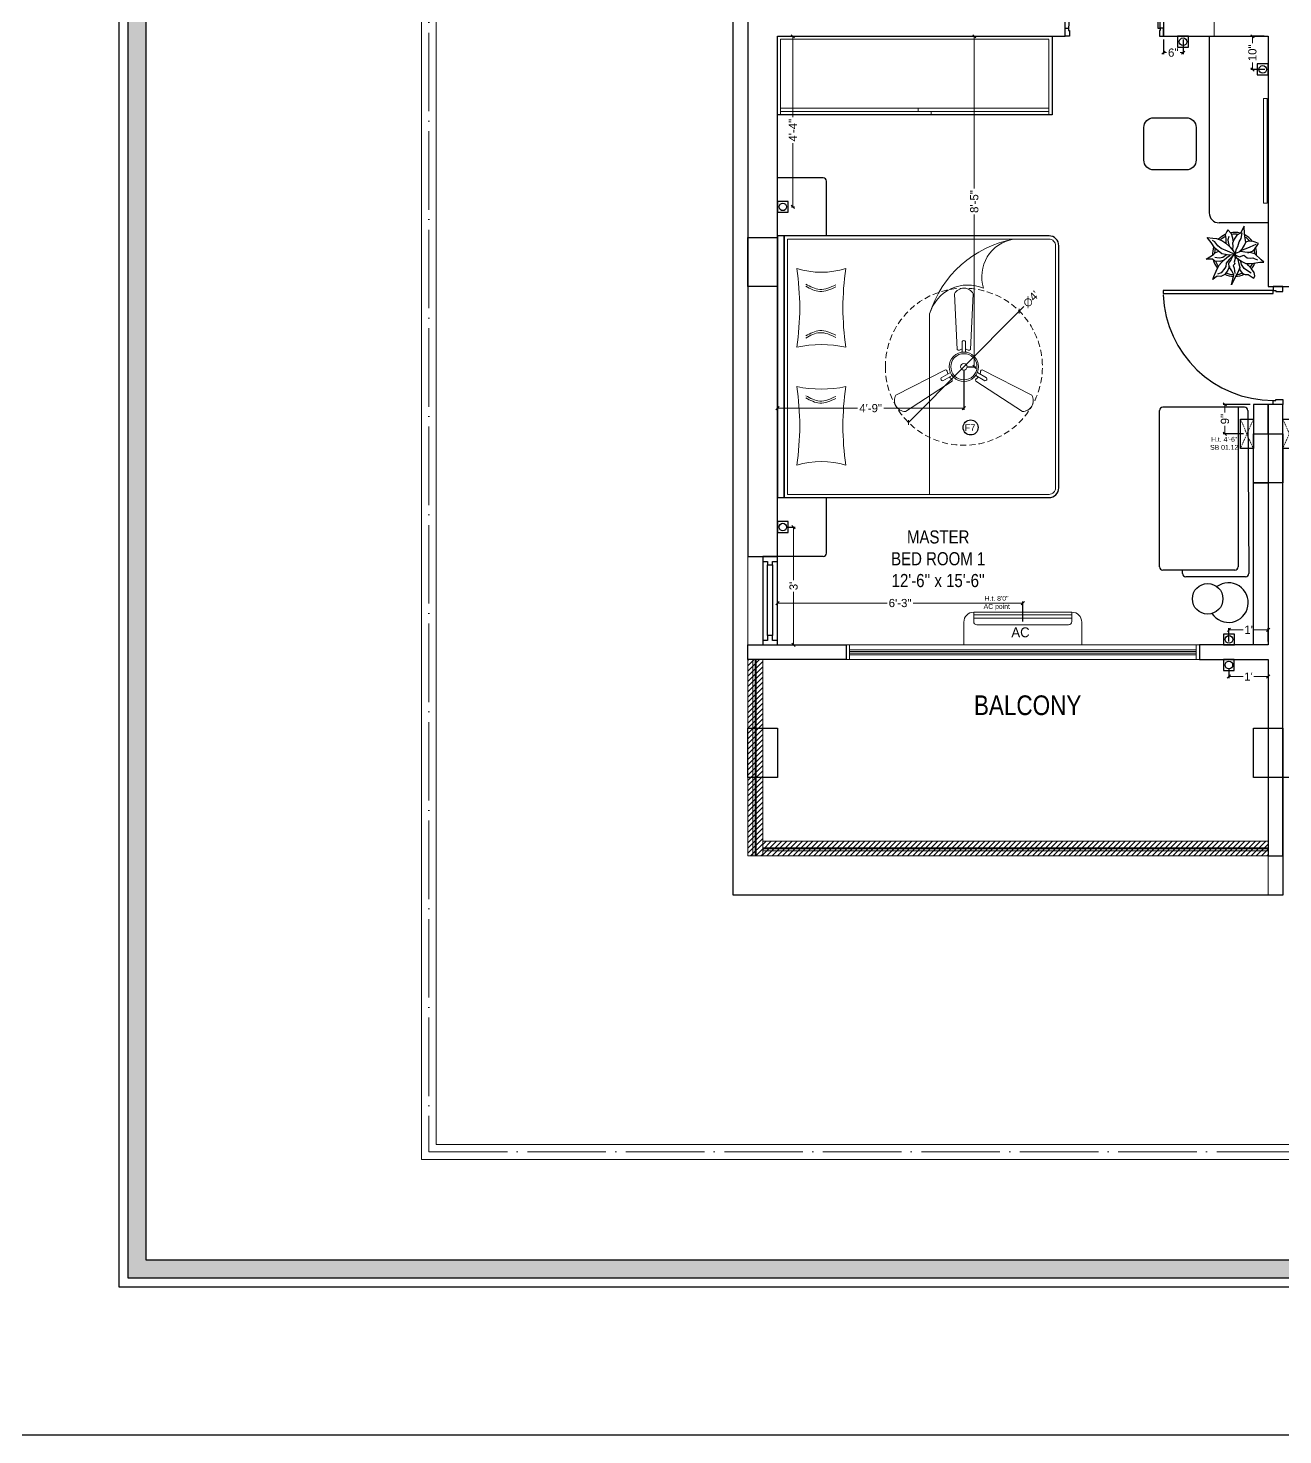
# Model space of a CAD drawing. Header units: millimetres. Extents: x 35877 to 3066687, y -650199 to -40525.
# Drawn here: x 151242.1 to 151625.6, y -178459.8 to -178029.8 of the extents above; entities that cross this region are included whole.
import ezdxf

# ---------------------------------------------------------------- set-up
doc = ezdxf.new("R2010")
doc.units = ezdxf.units.MM
doc.header["$MEASUREMENT"] = 0
doc.header["$PDMODE"] = 35
for name, pattern in [('ACAD_ISO02W100', [15, 12, -3]), ('ACAD_ISO04W100', [30, 24, -3, 0, -3]), ('DASHED', [0.75, 0.5, -0.25]), ('DASHED2', [0.375, 0.25, -0.125])]:
    doc.linetypes.add(name, pattern=pattern)
doc.layers.get('Defpoints').update_dxf_attribs({"color": 220})
doc.layers.add('AR DOOR', color=40, linetype='Continuous')
doc.layers.add('AR ELE-5', color=134, linetype='Continuous')
for name, color, linetype, lineweight in [('COLUMN', 1, 'Continuous', 30), ('dim05', 1, 'Continuous', 13), ('el', 7, 'Continuous', 20), ('ELEC-wires', 1, 'DASHED2', 13), ('Electrical', 84, 'Continuous', 30), ('ELEVATION ( SPIRAL STAIR )', 250, 'Continuous', 9), ('FIRST FLOOR', 7, 'Continuous', 9), ('FIRST FLOOR ( DW_RAIL )', 7, 'Continuous', 9), ('FIRST FLOOR ( TEXT )', 7, 'Continuous', 9), ('FIRST FLOOR_( D - W & RAILING )', 251, 'Continuous', 9), ('FIRST FLOOR_( PLine )_', 251, 'Continuous', 30), ('FURNITURE', 32, 'Continuous', 9), ('GROUND FLOOR', 7, 'Continuous', 9), ('NAME PLATE', 7, 'Continuous', 25), ('Text', 7, 'Continuous', 15), ('wall', 7, 'Continuous', 30), ('XX~SLAB ( BEAM )~ ( DIM )', 7, 'Continuous', 9)]:
    doc.layers.add(name, color=color, linetype=linetype, lineweight=lineweight)
doc.layers.add('XX~SLAB ( PLINE )', color=251, linetype='Continuous', plot=False)
doc.styles.add('Arial', font='arial.ttf')
doc.styles.add('KATHA', font='swissc.ttf')
doc.styles.get("Standard").update_dxf_attribs({"font": 'arial.ttf', "height": 6})
doc.styles.add('TEXT', font='eurr____.ttf')
doc.dimstyles.new('ISO-25', dxfattribs={"dimtxt": 2.5, "dimasz": 1, "dimexe": 0.5, "dimexo": 1, "dimtad": 0, "dimdec": 1, "dimlunit": 4, "dimtxsty": 'Standard', "dimblk": 'OBLIQUE', "dimcen": 2.5, "dimclrd": 1, "dimclre": 1, "dimclrt": 5, "dimadec": 0, "dimazin": 0, "dimtfac": 1, "dimtdec": 1, "dimtmove": 0, "dimatfit": 3, "dimfxl": 1, "dimlwd": -1, "dimarcsym": 0})

# ---------------------------------------------------------------- blocks, each defined once
blk = doc.blocks.new('LAYOUT FILE')
at = {"layer": 'NAME PLATE', "true_color": 0xd39e00}
h = blk.add_hatch(color=42, dxfattribs=at)
h.paths.add_polyline_path([(3346889.83, -513806.18), (3346889.83, -514260.7), (3347535.56, -514260.7), (3347535.56, -513806.18)])
h.paths.add_polyline_path([(3346894.36, -513810.71), (3347531.03, -513810.71), (3347531.03, -514256.17), (3346894.36, -514256.17)], flags=16)
at = {"layer": 'NAME PLATE', "color": 42, "true_color": 0xd39e00}
for points in [[(3346887.56, -513803.91), (3347537.83, -513803.91), (3347537.83, -514262.96), (3346887.56, -514262.96)], [(3346889.83, -513806.18), (3347535.56, -513806.18), (3347535.56, -514260.7), (3346889.83, -514260.7)], [(3346894.36, -513810.71), (3347531.03, -513810.71), (3347531.03, -514256.17), (3346894.36, -514256.17)]]:
    blk.add_lwpolyline(points, close=True, dxfattribs=at)
blk = doc.blocks.new('*U18')
for points in [[(0, 0), (0, 1120), (-30, 1120), (-30, 0)], [(40, 0), (0, 0), (0, -30), (-10, -30), (-10, -100), (40, -100)], [(-1160, 0), (-1120, 0), (-1120, -30), (-1110, -30), (-1110, -100), (-1160, -100)]]:
    blk.add_lwpolyline(points, close=True)
at = {"layer": 'AR ELE-5', "linetype": 'ByBlock', "ltscale": 15}
blk.add_arc((2, -1), 1122, 92.373, 179.9653, dxfattribs=at)
blk = doc.blocks.new('ARPLS010')
at = {"linetype": 'ByBlock'}
for p, q in [((0.179, 0.666), (0.121, 0.605)), ((0.174, 0.573), (0.179, 0.666)), ((-0.295, 0.42), (-0.302, 0.309)), ((-0.278, 0.467), (-0.295, 0.42)), ((-0.248, 0.54), (-0.278, 0.467)), ((-0.182, 0.493), (-0.248, 0.54)), ((-0.222, 0.484), (-0.164, 0.347)), ((-0.125, 0.459), (-0.182, 0.493)), ((-0.164, 0.347), (-0.139, 0.295)), ((-0.072, 0.404), (-0.125, 0.459)), ((-0.038, 0.302), (-0.072, 0.404)), ((-0.044, 0.336), (-0.049, 0.232)), ((-0.013, 0.459), (-0.044, 0.336)), ((0.121, 0.605), (-0.013, 0.459)), ((0.077, 0.412), (0.091, 0.447)), ((0.082, 0.358), (0.077, 0.412)), ((0.08, 0.288), (0.082, 0.358)), ((0.091, 0.447), (0.125, 0.522)), ((0.2, 0.432), (0.174, 0.573)), ((0.203, 0.352), (0.2, 0.432)), ((0.204, 0.254), (0.203, 0.352)), ((0.33, 0.38), (0.252, 0.313)), ((0.409, 0.44), (0.33, 0.38)), ((0.425, 0.373), (0.356, 0.269)), ((0.484, 0.459), (0.409, 0.44)), ((0.459, 0.303), (0.485, 0.354)), ((0.542, 0.434), (0.484, 0.459)), ((0.485, 0.354), (0.533, 0.42)), ((0.533, 0.42), (0.542, 0.434)), ((-0.469, 0.226), (-0.643, 0.216)), ((-0.643, 0.216), (-0.485, 0.134)), ((-0.359, 0.148), (-0.49, 0.172)), ((-0.485, 0.134), (-0.433, 0.051)), ((-0.362, 0.24), (-0.469, 0.226)), ((-0.433, 0.051), (-0.349, -0.011)), ((-0.278, 0.254), (-0.362, 0.24)), ((-0.287, 0.106), (-0.359, 0.148)), ((-0.302, 0.309), (-0.276, 0.258)), ((-0.18, 0.073), (-0.287, 0.106)), ((-0.21, 0.227), (-0.278, 0.254)), ((-0.132, 0.18), (-0.21, 0.227)), ((-0.111, 0.036), (-0.18, 0.073)), ((-0.139, 0.295), (-0.08, 0.131)), ((-0.063, 0.111), (-0.132, 0.18)), ((-0.013, 0.022), (-0.111, 0.036)), ((-0.084, -0.034), (0.007, 0.018)), ((0.003, 0.011), (-0.076, -0.16)), ((-0.049, 0.232), (-0.065, 0.135)), ((-0.065, 0.135), (-0.024, 0.018)), ((-0.024, 0.018), (0.009, 0.005)), ((0.006, -0.002), (0.068, 0.032)), ((0.007, 0.018), (0.02, -0.121)), ((0.009, 0.005), (0.056, 0.114)), ((0.015, 0.209), (0.08, 0.288)), ((0.056, 0.114), (0.015, 0.209)), ((0.017, -0.002), (0.091, 0.009)), ((0.068, 0.032), (0.16, 0.165)), ((0.088, 0.065), (0.187, 0.091)), ((0.091, 0.009), (0.173, -0.011)), ((0.227, 0.157), (0.132, 0.131)), ((0.16, 0.165), (0.204, 0.254)), ((0.173, -0.011), (0.212, 0.004)), ((0.187, 0.091), (0.297, 0.116)), ((0.212, 0.004), (0.252, -0.03)), ((0.252, 0.313), (0.216, 0.287)), ((0.318, 0.213), (0.227, 0.157)), ((0.297, 0.116), (0.408, 0.071)), ((0.309, 0.109), (0.368, 0.128)), ((0.309, -0.01), (0.43, 0.006)), ((0.356, 0.269), (0.318, 0.213)), ((0.368, 0.128), (0.432, 0.176)), ((0.408, 0.071), (0.482, 0.024)), ((0.432, 0.176), (0.459, 0.236)), ((0.459, 0.236), (0.459, 0.303)), ((0.482, 0.024), (0.689, -0.072)), ((-0.464, -0.073), (-0.558, -0.152)), ((-0.558, -0.152), (-0.517, -0.172)), ((-0.517, -0.172), (-0.447, -0.216)), ((-0.366, -0.036), (-0.464, -0.073)), ((-0.447, -0.216), (-0.363, -0.202)), ((-0.336, -0.142), (-0.413, -0.121)), ((-0.306, -0.033), (-0.366, -0.036)), ((-0.363, -0.202), (-0.263, -0.2)), ((-0.363, -0.408), (-0.318, -0.29)), ((-0.349, -0.011), (-0.256, -0.05)), ((-0.269, -0.135), (-0.336, -0.142)), ((-0.318, -0.29), (-0.259, -0.2)), ((-0.193, -0.113), (-0.269, -0.135)), ((-0.259, -0.2), (-0.168, -0.1)), ((-0.256, -0.05), (-0.185, -0.038)), ((-0.138, -0.304), (-0.199, -0.38)), ((-0.185, -0.038), (-0.114, -0.046)), ((-0.168, -0.1), (-0.084, -0.034)), ((-0.017, -0.291), (-0.141, -0.446)), ((-0.076, -0.16), (-0.138, -0.304)), ((-0.114, -0.046), (-0.093, -0.036)), ((0.02, -0.121), (-0.017, -0.291)), ((0.059, -0.27), (0.005, -0.185)), ((0.01, -0.014), (0.017, -0.002)), ((0.078, -0.064), (0.01, -0.014)), ((0.016, -0.023), (0.116, -0.122)), ((0.07, -0.179), (0.018, -0.1)), ((0.08, -0.342), (0.059, -0.27)), ((0.121, -0.239), (0.07, -0.179)), ((0.138, -0.083), (0.078, -0.064)), ((0.116, -0.122), (0.201, -0.195)), ((0.184, -0.299), (0.121, -0.239)), ((0.197, -0.135), (0.138, -0.083)), ((0.141, -0.261), (0.16, -0.336)), ((0.252, -0.362), (0.184, -0.299)), ((0.283, -0.123), (0.197, -0.135)), ((0.201, -0.195), (0.272, -0.198)), ((0.252, -0.03), (0.309, -0.01)), ((0.272, -0.198), (0.311, -0.225)), ((0.277, -0.114), (0.357, -0.156)), ((0.37, -0.064), (0.283, -0.123)), ((0.311, -0.225), (0.415, -0.304)), ((0.357, -0.156), (0.455, -0.226)), ((0.462, -0.021), (0.37, -0.064)), ((0.415, -0.304), (0.447, -0.388)), ((0.455, -0.226), (0.503, -0.317)), ((0.689, -0.072), (0.462, -0.021)), ((0.503, -0.317), (0.494, -0.398)), ((-0.382, -0.625), (-0.368, -0.496)), ((-0.269, -0.533), (-0.382, -0.625)), ((-0.368, -0.496), (-0.363, -0.408)), ((-0.287, -0.45), (-0.314, -0.498)), ((-0.199, -0.38), (-0.287, -0.45)), ((-0.141, -0.446), (-0.269, -0.533)), ((-0.042, -0.432), (-0.071, -0.352)), ((0.002, -0.48), (-0.042, -0.432)), ((0.104, -0.646), (0.002, -0.48)), ((0.064, -0.446), (0.066, -0.407)), ((0.066, -0.407), (0.08, -0.342)), ((0.106, -0.5), (0.104, -0.646)), ((0.15, -0.445), (0.106, -0.5)), ((0.16, -0.336), (0.15, -0.445)), ((0.376, -0.416), (0.252, -0.362)), ((0.502, -0.472), (0.376, -0.416)), ((0.494, -0.398), (0.528, -0.452)), ((0.567, -0.494), (0.502, -0.472)), ((0.528, -0.452), (0.567, -0.494))]:
    blk.add_line(p, q, dxfattribs=at)
for radius, start, end in [(0.5, 126.2799, 152.7042), (0.458, 130.7647, 148.9789), (0.5, 87.2367, 107.9154), (0.458, 91.6596, 104.0784), (0.5, 49.0791, 67.0324), (0.458, 49.8461, 63.9764), (0.5, 164.9216, 191.0302), (0.458, 169.9629, 188.6517), (0.458, 5.0517, 21.9108), (0.5, 1.3782, 25.7565), (0.5, 205.1623, 226.3204), (0.458, 207.232, 224.0819), (0.458, 334.5625, 357.1532), (0.5, 333.6991, 357.5577), (0.5, 249.553, 272.4234), (0.458, 252.8522, 267.711), (0.5, 283.5324, 308.8712), (0.458, 289.266, 306.1107)]:
    blk.add_arc((0, 0), radius, start, end, dxfattribs=at)
blk = doc.blocks.new('6616')
at = {"color": 242, "linetype": 'DASHED', "true_color": 0xcd2027}
for p, q in [((386784.79, -36915.77), (386775.78, -36911.78)), ((386784.79, -36911.78), (386775.78, -36915.77))]:
    blk.add_line(p, q, dxfattribs=at)
at = {"layer": 'ELEC-wires', "color": 5, "linetype": 'ByBlock', "lineweight": 30, "ltscale": 4}
blk.add_lwpolyline([(386775.78, -36911.78), (386784.79, -36911.78), (386784.79, -36915.77), (386775.78, -36915.77)], close=True, dxfattribs=at)
blk = doc.blocks.new('_Oblique')
at = {"layer": 'wall', "color": 0, "lineweight": -2}
blk.add_line((-0.5, -0.5), (0.5, 0.5), dxfattribs=at)
blk = doc.blocks.new('*D507')
at = {"layer": 'Defpoints', "color": 0, "lineweight": 0, "transparency": 16777216}
for p in [(151589.12, -178032.35), (151595.12, -178032.35), (151595.12, -178037.34)]:
    blk.add_point(p, dxfattribs=at)
at = {"layer": 'dim05', "color": 1, "linetype": 'Continuous', "lineweight": -2, "transparency": 16777216}
for p, q in [((151589.12, -178033.35), (151589.12, -178037.84)), ((151595.12, -178033.35), (151595.12, -178037.84))]:
    blk.add_line(p, q, dxfattribs=at)
at = {"layer": 'dim05', "color": 1, "linetype": 'Continuous', "transparency": 16777216}
for p, q in [((151589.12, -178037.34), (151590.05, -178037.34)), ((151595.12, -178037.34), (151594.19, -178037.34))]:
    blk.add_line(p, q, dxfattribs=at)
at = {"layer": 'dim05', "color": 1, "transparency": 16777216, "rotation": 180}
blk.add_blockref('_Oblique', (151589.12, -178037.34), dxfattribs=at)
at = {"layer": 'dim05', "color": 1, "transparency": 16777216}
blk.add_blockref('_Oblique', (151595.12, -178037.34), dxfattribs=at)
at = {"layer": 'dim05', "color": 5, "lineweight": 25, "transparency": 16777216, "insert": (151592.12, -178037.34), "char_height": 2.5, "attachment_point": 5, "style": 'Arial'}
blk.add_mtext('6"', dxfattribs=at)
blk = doc.blocks.new('fan')
at = {"layer": 'Electrical', "lineweight": 15, "ltscale": 20}
for p, q in [((3300835.29, -509900.78), (3300836.47, -509923.43)), ((3300841.81, -509923.43), (3300842.99, -509900.78)), ((3300838.47, -509924.57), (3300838.47, -509920.25)), ((3300839.81, -509920.28), (3300839.81, -509924.57)), ((3300831.66, -509931.77), (3300811.45, -509942.07)), ((3300829.93, -509935.08), (3300833.64, -509932.93)), ((3300844.64, -509932.93), (3300848.38, -509935.09)), ((3300866.83, -509942.07), (3300846.62, -509931.77)), ((3300815.3, -509948.74), (3300834.33, -509936.39)), ((3300834.31, -509934.09), (3300830.57, -509936.25)), ((3300843.95, -509936.39), (3300862.98, -509948.74)), ((3300847.68, -509936.23), (3300843.97, -509934.09))]:
    blk.add_line(p, q, dxfattribs=at)
at = {"layer": 'Electrical', "linetype": 'DASHED', "lineweight": 15, "ltscale": 5}
blk.add_circle((3300839.14, -509930.53), 32, dxfattribs=at)
at = {"layer": 'Electrical', "lineweight": 15, "ltscale": 20}
for centre, major_axis, start_param, end_param in [((3300839.14, -509902.94), (3.12, 3.12), -0.272136, 1.842967), ((3300839.13, -509920.5), (0.501, 0.501), -0.465536, 1.983618), ((3300839.14, -509930.53), (4.24, -4.24), 3.14161, 9.424795), ((3300839.14, -509930.53), (3.77, -3.77), 1.749190548672175e-05, 6.283202799085073), ((3300837.1, -509923.08), (0.51, 0.51), 2.863014, 4.257784), ((3300839.14, -509926.42), (2.27, -2.27), 2.565057, 2.951308), ((3300839.14, -509926.42), (2.27, 2.27), 0.19032, 0.57657), ((3300841.18, -509923.08), (0.51, -0.51), 5.167028, 6.561799), ((3300831.67, -509932.49), (0.51, -0.51), 0.978238, 2.373008), ((3300835.59, -509932.58), (2.27, -2.27), 3.855511, 4.241762), ((3300839.14, -509930.53), (0.943, 0.943), 1.570814, 7.853999), ((3300842.69, -509932.58), (2.27, 2.27), 5.183051, 5.569301), ((3300846.61, -509932.49), (0.51, -0.51), 2.339416, 3.734186), ((3300830.46, -509935.55), (0.501, -0.501), 3.199655, 5.648809), ((3300835.59, -509932.58), (2.27, -2.27), 4.659452, 5.045703), ((3300833.71, -509936.02), (0.51, 0.51), -1.325776, 0.068994), ((3300844.57, -509936.02), (0.51, -0.51), 3.072633, 4.467404), ((3300842.69, -509932.58), (2.27, 2.27), 4.37911, 4.765361), ((3300847.83, -509935.54), (0.501, 0.501), 3.723254, 6.172408), ((3300815.25, -509944.32), (3.12, -3.12), 3.393055, 5.508159), ((3300863.03, -509944.32), (3.12, -3.12), 5.48745, 7.602554)]:
    blk.add_ellipse(centre, major_axis=major_axis, ratio=1, start_param=start_param, end_param=end_param, dxfattribs=at)
blk = doc.blocks.new('*D540')
at = {"layer": 'Defpoints', "color": 0, "lineweight": 0, "transparency": 16777216}
for p in [(151607.92, -178144.84), (151616.62, -178144.84), (151614.63, -178153.85)]:
    blk.add_point(p, dxfattribs=at)
at = {"layer": 'dim05', "color": 1, "linetype": 'Continuous', "lineweight": -2, "transparency": 16777216}
for p, q in [((151615.62, -178144.84), (151607.42, -178144.84)), ((151613.63, -178153.85), (151607.42, -178153.85))]:
    blk.add_line(p, q, dxfattribs=at)
at = {"layer": 'dim05', "color": 1, "linetype": 'Continuous', "transparency": 16777216}
for p, q in [((151607.92, -178144.84), (151607.92, -178147.29)), ((151607.92, -178153.85), (151607.92, -178151.41))]:
    blk.add_line(p, q, dxfattribs=at)
at = {"layer": 'dim05', "color": 1, "transparency": 16777216}
for p, rotation in [((151607.92, -178144.84), 90), ((151607.92, -178153.85), 270)]:
    blk.add_blockref('_Oblique', p, dxfattribs=dict(at, rotation=rotation))
at = {"layer": 'dim05', "color": 5, "lineweight": 25, "transparency": 16777216, "insert": (151607.92, -178149.35), "char_height": 2.5, "attachment_point": 5, "rotation": 90, "style": 'Arial'}
blk.add_mtext('9"', dxfattribs=at)
blk = doc.blocks.new('*D557')
at = {"layer": 'Defpoints', "color": 0, "lineweight": 0, "transparency": 16777216}
for p in [(151609.15, -178213.73), (151609.15, -178218.35), (151621.12, -178218.35)]:
    blk.add_point(p, dxfattribs=at)
at = {"layer": 'dim05', "color": 1, "linetype": 'Continuous', "lineweight": -2, "transparency": 16777216}
for p, q in [((151609.15, -178217.35), (151609.15, -178213.23)), ((151621.12, -178217.35), (151621.12, -178213.23))]:
    blk.add_line(p, q, dxfattribs=at)
at = {"layer": 'dim05', "color": 1, "linetype": 'Continuous', "transparency": 16777216}
for p, q in [((151609.15, -178213.73), (151613.48, -178213.73)), ((151621.12, -178213.73), (151616.79, -178213.73))]:
    blk.add_line(p, q, dxfattribs=at)
at = {"layer": 'dim05', "color": 1, "transparency": 16777216, "rotation": 180}
blk.add_blockref('_Oblique', (151609.15, -178213.73), dxfattribs=at)
at = {"layer": 'dim05', "color": 1, "transparency": 16777216}
blk.add_blockref('_Oblique', (151621.12, -178213.73), dxfattribs=at)
at = {"layer": 'dim05', "color": 5, "lineweight": 25, "transparency": 16777216, "insert": (151615.14, -178213.73), "char_height": 2.5, "attachment_point": 5, "style": 'Arial'}
blk.add_mtext("1'", dxfattribs=at)
blk = doc.blocks.new('*D558')
at = {"layer": 'Defpoints', "color": 0, "lineweight": 0, "transparency": 16777216}
for p in [(151609.12, -178224.5), (151621.12, -178224.97), (151621.12, -178228.05)]:
    blk.add_point(p, dxfattribs=at)
at = {"layer": 'dim05', "color": 1, "linetype": 'Continuous', "lineweight": -2, "transparency": 16777216}
for p, q in [((151609.12, -178225.5), (151609.12, -178228.55)), ((151621.12, -178225.97), (151621.12, -178228.55))]:
    blk.add_line(p, q, dxfattribs=at)
at = {"layer": 'dim05', "color": 1, "linetype": 'Continuous', "transparency": 16777216}
for p, q in [((151609.12, -178228.05), (151613.46, -178228.05)), ((151621.12, -178228.05), (151616.78, -178228.05))]:
    blk.add_line(p, q, dxfattribs=at)
at = {"layer": 'dim05', "color": 1, "transparency": 16777216, "rotation": 180}
blk.add_blockref('_Oblique', (151609.12, -178228.05), dxfattribs=at)
at = {"layer": 'dim05', "color": 1, "transparency": 16777216}
blk.add_blockref('_Oblique', (151621.12, -178228.05), dxfattribs=at)
at = {"layer": 'dim05', "color": 5, "lineweight": 25, "transparency": 16777216, "insert": (151615.12, -178228.05), "char_height": 2.5, "attachment_point": 5, "style": 'Arial'}
blk.add_mtext("1'", dxfattribs=at)
blk = doc.blocks.new('*D559')
at = {"layer": 'Defpoints', "color": 0, "lineweight": 0, "transparency": 16777216}
for p in [(151472.79, -178182.35), (151472.79, -178218.35), (151476.07, -178218.35)]:
    blk.add_point(p, dxfattribs=at)
at = {"layer": 'dim05', "color": 1, "linetype": 'Continuous', "lineweight": -2, "transparency": 16777216}
for p, q in [((151473.79, -178182.35), (151476.57, -178182.35)), ((151473.79, -178218.35), (151476.57, -178218.35))]:
    blk.add_line(p, q, dxfattribs=at)
at = {"layer": 'dim05', "color": 1, "linetype": 'Continuous', "transparency": 16777216}
for p, q in [((151476.07, -178182.35), (151476.07, -178198.57)), ((151476.07, -178218.35), (151476.07, -178202.12))]:
    blk.add_line(p, q, dxfattribs=at)
at = {"layer": 'dim05', "color": 1, "transparency": 16777216}
for p, rotation in [((151476.07, -178182.35), 90), ((151476.07, -178218.35), 270)]:
    blk.add_blockref('_Oblique', p, dxfattribs=dict(at, rotation=rotation))
at = {"layer": 'dim05', "color": 5, "lineweight": 25, "transparency": 16777216, "insert": (151476.07, -178200.35), "char_height": 2.5, "attachment_point": 5, "rotation": 90, "style": 'Arial'}
blk.add_mtext("3'", dxfattribs=at)
blk = doc.blocks.new('*D560')
at = {"layer": 'Defpoints', "color": 0, "lineweight": 0, "transparency": 16777216}
for p in [(151474.44, -178032.35), (151475.87, -178032.35), (151474.44, -178084.47)]:
    blk.add_point(p, dxfattribs=at)
at = {"layer": 'dim05', "color": 1, "linetype": 'Continuous', "lineweight": -2, "transparency": 16777216}
for p, q in [((151475.44, -178032.35), (151476.37, -178032.35)), ((151475.44, -178084.47), (151476.37, -178084.47))]:
    blk.add_line(p, q, dxfattribs=at)
at = {"layer": 'dim05', "color": 1, "linetype": 'Continuous', "transparency": 16777216}
for p, q in [((151475.87, -178032.35), (151475.87, -178057.06)), ((151475.87, -178084.47), (151475.87, -178065.05))]:
    blk.add_line(p, q, dxfattribs=at)
at = {"layer": 'dim05', "color": 1, "transparency": 16777216}
for p, rotation in [((151475.87, -178032.35), 90), ((151475.87, -178084.47), 270)]:
    blk.add_blockref('_Oblique', p, dxfattribs=dict(at, rotation=rotation))
at = {"layer": 'dim05', "color": 5, "lineweight": 25, "transparency": 16777216, "insert": (151475.87, -178061.06), "char_height": 2.5, "attachment_point": 5, "rotation": 90, "style": 'Arial'}
blk.add_mtext('4\'-4"', dxfattribs=at)
blk = doc.blocks.new('*D561')
at = {"layer": 'Defpoints', "color": 0, "lineweight": 0, "transparency": 16777216}
for p in [(151620.92, -178032.35), (151616.32, -178042.46), (151621.12, -178042.46)]:
    blk.add_point(p, dxfattribs=at)
at = {"layer": 'dim05', "color": 1, "linetype": 'Continuous', "lineweight": -2, "transparency": 16777216}
for p, q in [((151619.92, -178032.35), (151615.82, -178032.35)), ((151620.12, -178042.46), (151615.82, -178042.46))]:
    blk.add_line(p, q, dxfattribs=at)
at = {"layer": 'dim05', "color": 1, "linetype": 'Continuous', "transparency": 16777216}
for p, q in [((151616.32, -178032.35), (151616.32, -178034.49)), ((151616.32, -178042.46), (151616.32, -178040.32))]:
    blk.add_line(p, q, dxfattribs=at)
at = {"layer": 'dim05', "color": 1, "transparency": 16777216}
for p, rotation in [((151616.32, -178032.35), 90), ((151616.32, -178042.46), 270)]:
    blk.add_blockref('_Oblique', p, dxfattribs=dict(at, rotation=rotation))
at = {"layer": 'dim05', "color": 5, "lineweight": 25, "transparency": 16777216, "insert": (151616.32, -178037.4), "char_height": 2.5, "attachment_point": 5, "rotation": 90, "style": 'Arial'}
blk.add_mtext('10"', dxfattribs=at)
blk = doc.blocks.new('*D567')
at = {"layer": 'Defpoints', "color": 0, "lineweight": 0, "transparency": 16777216}
for p in [(151528.12, -178133.35), (151471.12, -178135.34), (151528.12, -178146.02)]:
    blk.add_point(p, dxfattribs=at)
at = {"layer": 'dim05', "color": 1, "linetype": 'Continuous', "lineweight": -2, "transparency": 16777216}
for p, q in [((151528.12, -178134.35), (151528.12, -178146.52)), ((151471.12, -178136.34), (151471.12, -178146.52))]:
    blk.add_line(p, q, dxfattribs=at)
at = {"layer": 'dim05', "color": 1, "linetype": 'Continuous', "transparency": 16777216}
for p, q in [((151471.12, -178146.02), (151495.62, -178146.02)), ((151528.12, -178146.02), (151503.62, -178146.02))]:
    blk.add_line(p, q, dxfattribs=at)
at = {"layer": 'dim05', "color": 1, "transparency": 16777216, "rotation": 180}
blk.add_blockref('_Oblique', (151471.12, -178146.02), dxfattribs=at)
at = {"layer": 'dim05', "color": 1, "transparency": 16777216}
blk.add_blockref('_Oblique', (151528.12, -178146.02), dxfattribs=at)
at = {"layer": 'dim05', "color": 5, "lineweight": 25, "transparency": 16777216, "insert": (151499.62, -178146.02), "char_height": 2.5, "attachment_point": 5, "style": 'Arial'}
blk.add_mtext('4\'-9"', dxfattribs=at)
blk = doc.blocks.new('*D568')
at = {"layer": 'Defpoints', "color": 0, "lineweight": 0, "transparency": 16777216}
for p in [(151528.12, -178032.35), (151531.31, -178032.35), (151528.12, -178133.35)]:
    blk.add_point(p, dxfattribs=at)
at = {"layer": 'dim05', "color": 1, "linetype": 'Continuous', "lineweight": -2, "transparency": 16777216}
for p, q in [((151529.12, -178032.35), (151531.81, -178032.35)), ((151529.12, -178133.35), (151531.81, -178133.35))]:
    blk.add_line(p, q, dxfattribs=at)
at = {"layer": 'dim05', "color": 1, "linetype": 'Continuous', "transparency": 16777216}
for p, q in [((151531.31, -178032.35), (151531.31, -178078.9)), ((151531.31, -178133.35), (151531.31, -178086.8))]:
    blk.add_line(p, q, dxfattribs=at)
at = {"layer": 'dim05', "color": 1, "transparency": 16777216}
for p, rotation in [((151531.31, -178032.35), 90), ((151531.31, -178133.35), 270)]:
    blk.add_blockref('_Oblique', p, dxfattribs=dict(at, rotation=rotation))
at = {"layer": 'dim05', "color": 5, "lineweight": 25, "transparency": 16777216, "insert": (151531.31, -178082.85), "char_height": 2.5, "attachment_point": 5, "rotation": 90, "style": 'Arial'}
blk.add_mtext('8\'-5"', dxfattribs=at)
blk = doc.blocks.new('*D574')
at = {"layer": 'Defpoints', "color": 0, "lineweight": 0, "transparency": 16777216}
for p in [(151545.05, -178116.33), (151511.2, -178150.37)]:
    blk.add_point(p, dxfattribs=at)
at = {"layer": 'dim05', "color": 1, "linetype": 'Continuous', "transparency": 16777216}
for p in [(151511.2, -178150.37), (151546.46, -178114.91)]:
    blk.add_line(p, (151545.05, -178116.33), dxfattribs=at)
at = {"layer": 'dim05', "color": 1, "transparency": 16777216}
for p, rotation in [((151545.05, -178116.33), 225.1572873097192), ((151511.2, -178150.37), 45.1572873097192)]:
    blk.add_blockref('_Oblique', p, dxfattribs=dict(at, rotation=rotation))
at = {"layer": 'dim05', "color": 5, "lineweight": 25, "transparency": 16777216, "insert": (151548.67, -178112.69), "char_height": 2.5, "attachment_point": 5, "rotation": 45.1573, "style": 'Arial'}
blk.add_mtext("∅4'", dxfattribs=at)
blk = doc.blocks.new('ac paln')
at = {"layer": 'Electrical', "lineweight": 15}
for p, q in [((389238.69, -37646.36), (389238.69, -37610.34)), ((389238.69, -37610.34), (389245.67, -37610.34)), ((389244.81, -37642.35), (389244.81, -37614.35)), ((389245.81, -37613.35), (389248.68, -37613.35)), ((389246.82, -37643.35), (389246.82, -37613.35)), ((389247.82, -37643.35), (389247.82, -37613.35)), ((389248.68, -37613.35), (389248.68, -37643.35)), ((389248.68, -37643.35), (389248.68, -37613.35)), ((389245.81, -37643.35), (389248.68, -37643.35)), ((389248.68, -37643.35), (389248.68, -37643.35)), ((389245.67, -37646.36), (389238.69, -37646.36))]:
    blk.add_line(p, q, dxfattribs=at)
for centre, start, end in [((389245.67, -37613.35), 0, 90), ((389245.67, -37643.35), 270, 0)]:
    blk.add_arc(centre, 3.01, start, end, dxfattribs=at)
at = {"layer": 'Electrical', "lineweight": 15, "extrusion": (0, 0, -1)}
for centre, start_param, end_param in [((389245.81, -37614.35), -0.785398, 0.785398), ((389245.81, -37642.35), 3.926991, 5.497787)]:
    blk.add_ellipse(centre, major_axis=(-0.71, 0.71), ratio=1, start_param=start_param, end_param=end_param, dxfattribs=at)
at = {"layer": 'Text', "style": 'TEXT'}
blk.add_text('AC', height=3, rotation=270, dxfattribs=at).set_placement((389241.02, -37624.87))
blk = doc.blocks.new('*D600')
at = {"layer": 'Defpoints', "color": 0, "lineweight": 0, "transparency": 16777216}
for p in [(151546.12, -178205.58), (151471.12, -178210.91), (151546.12, -178212.23)]:
    blk.add_point(p, dxfattribs=at)
at = {"layer": 'dim05', "color": 1, "linetype": 'Continuous', "lineweight": -2, "transparency": 16777216}
for p, q in [((151471.12, -178209.91), (151471.12, -178205.08)), ((151546.12, -178211.23), (151546.12, -178205.08))]:
    blk.add_line(p, q, dxfattribs=at)
at = {"layer": 'dim05', "color": 1, "linetype": 'Continuous', "transparency": 16777216}
for p, q in [((151471.12, -178205.58), (151504.67, -178205.58)), ((151546.12, -178205.58), (151512.58, -178205.58))]:
    blk.add_line(p, q, dxfattribs=at)
at = {"layer": 'dim05', "color": 1, "transparency": 16777216, "rotation": 180}
blk.add_blockref('_Oblique', (151471.12, -178205.58), dxfattribs=at)
at = {"layer": 'dim05', "color": 1, "transparency": 16777216}
blk.add_blockref('_Oblique', (151546.12, -178205.58), dxfattribs=at)
at = {"layer": 'dim05', "color": 5, "lineweight": 25, "transparency": 16777216, "insert": (151508.62, -178205.58), "char_height": 2.5, "attachment_point": 5, "style": 'Arial'}
blk.add_mtext('6\'-3"', dxfattribs=at)

msp = doc.modelspace()

# ---------------------------------------------------------------- hatches: boundary and pattern name
at = {"layer": 'FIRST FLOOR', "transparency": 33554687}
h = msp.add_hatch(dxfattribs=at)
h.set_pattern_fill('ANSI31', color=251, scale=9, style=0)
h.set_pattern_definition([(45, (151462.1228, -178243.8485), (-0.795495, 0.795495), [])])
h.paths.add_polyline_path([(151466.623, -178282.849), (151462.123, -178282.849), (151462.123, -178222.849), (151466.623, -178222.849)])
h = msp.add_hatch(dxfattribs=at)
h.set_pattern_fill('ANSI31', color=251, scale=9, style=0)
h.set_pattern_definition([(45, (151471.1228, -178282.8485), (-0.795495, 0.795495), [])])
h.paths.add_polyline_path([(151466.623, -178278.349), (151621.123, -178278.349), (151621.123, -178282.849), (151466.623, -178282.849)])

# ---------------------------------------------------------------- linework, layer by layer
at = {"layer": 'COLUMN', "transparency": 33554687}
for points in [[(151462.123, -178093.849), (151471.123, -178093.849), (151471.123, -178108.849), (151462.123, -178108.849)], [(151616.623, -178153.849), (151625.623, -178153.849), (151625.623, -178168.849), (151616.623, -178168.849)], [(151462.123, -178243.849), (151471.123, -178243.849), (151471.123, -178258.849), (151462.123, -178258.849)], [(151616.623, -178243.849), (151625.623, -178243.849), (151625.623, -178258.849), (151616.623, -178258.849)]]:
    msp.add_lwpolyline(points, close=True, dxfattribs=at)
at = {"layer": 'ELEVATION ( SPIRAL STAIR )', "color": 5, "transparency": 33554687}
msp.add_lwpolyline([(151619.722, -178051.389), (151620.873, -178051.389), (151620.873, -178083.349), (151619.722, -178083.349)], close=True, dxfattribs=at)
at = {"layer": 'FIRST FLOOR', "transparency": 33554687}
for p, q in [((151462.123, -177948.349), (151462.123, -178258.849)), ((151559.123, -178032.349), (151559.123, -178027.849)), ((151604.623, -178032.349), (151604.623, -178027.849)), ((151471.123, -178218.349), (151471.123, -178032.349)), ((151471.123, -178032.349), (151559.123, -178032.349)), ((151589.123, -178032.349), (151621.123, -178032.349)), ((151621.123, -178032.349), (151621.123, -178108.849)), ((151621.123, -178108.849), (151721.623, -178108.849)), ((151621.123, -178218.349), (151621.123, -178168.849)), ((151625.623, -178168.849), (151621.123, -178168.849)), ((151462.123, -178191.349), (151471.123, -178191.349)), ((151492.123, -178218.349), (151471.123, -178218.349)), ((151492.123, -178218.349), (151492.123, -178222.849)), ((151621.123, -178218.349), (151600.123, -178218.349)), ((151600.123, -178218.349), (151600.123, -178222.849)), ((151621.123, -178222.849), (151462.123, -178222.849)), ((151621.123, -178282.849), (151621.123, -178222.849)), ((151862.623, -178258.849), (151616.623, -178258.849))]:
    msp.add_line(p, q, dxfattribs=at)
at = {"layer": 'FIRST FLOOR', "ltscale": 0.7, "transparency": 33554687}
msp.add_lwpolyline([(151621.123, -178258.849), (151621.123, -178294.849), (151457.623, -178294.849), (151457.623, -177948.349), (151462.123, -177948.349)], dxfattribs=at)
at = {"layer": 'FIRST FLOOR', "transparency": 33554687}
for points in [[(151466.623, -178282.849), (151462.123, -178282.849), (151462.123, -178222.849), (151466.623, -178222.849)], [(151466.623, -178278.349), (151621.123, -178278.349), (151621.123, -178282.849), (151466.623, -178282.849)]]:
    msp.add_lwpolyline(points, close=True, dxfattribs=at)
at = {"layer": 'FIRST FLOOR', "color": 1, "linetype": 'ACAD_ISO02W100', "ltscale": 0.7, "transparency": 33554687}
msp.add_lwpolyline([(151621.123, -178282.849), (151462.123, -178282.849), (151462.123, -178222.849)], dxfattribs=at)
at = {"layer": 'FIRST FLOOR ( DW_RAIL )', "transparency": 33554687}
for points in [[(151493.123, -178222.849), (151493.123, -178218.349)], [(151599.123, -178218.349), (151599.123, -178222.849)]]:
    msp.add_lwpolyline(points, dxfattribs=at)
for points in [[(151493.123, -178219.849), (151599.123, -178219.849), (151599.123, -178220.349), (151493.123, -178220.349)], [(151493.123, -178220.849), (151599.123, -178220.849), (151599.123, -178221.349), (151493.123, -178221.349)]]:
    msp.add_lwpolyline(points, close=True, dxfattribs=at)
at = {"layer": 'FIRST FLOOR_( D - W & RAILING )', "color": 32, "transparency": 33554687}
for points in [[(151463.623, -178222.849), (151464.623, -178222.849), (151464.623, -178282.849), (151463.623, -178282.849), (151463.623, -178222.849), (151464.323, -178222.849), (151464.323, -178282.849), (151463.623, -178282.849)], [(151466.623, -178281.349), (151466.623, -178280.349), (151621.123, -178280.349), (151621.123, -178281.349), (151466.623, -178281.349), (151466.623, -178280.649), (151621.123, -178280.649), (151621.123, -178281.349)]]:
    msp.add_lwpolyline(points, close=True, dxfattribs=at)
at = {"layer": 'FIRST FLOOR_( PLine )_', "transparency": 33554687}
for p, q in [((151589.123, -178027.849), (151589.123, -178032.349)), ((151589.123, -178032.349), (151621.123, -178032.349)), ((151621.123, -178032.349), (151621.123, -178108.849)), ((151621.123, -178108.849), (151721.623, -178108.849))]:
    msp.add_line(p, q, dxfattribs=at)
for points in [[(151471.123, -178032.349), (151559.123, -178032.349), (151559.123, -178027.849), (151462.123, -178027.849), (151462.123, -178032.349)], [(151462.123, -178032.349), (151462.123, -178191.349), (151471.123, -178191.349), (151471.123, -178032.349)]]:
    msp.add_lwpolyline(points, dxfattribs=at)
for points in [[(151625.623, -178144.849), (151621.123, -178144.849), (151621.123, -178218.349), (151600.123, -178218.349), (151600.123, -178222.849), (151621.123, -178222.849), (151621.123, -178282.849), (151625.623, -178282.849)], [(151471.123, -178218.349), (151492.123, -178218.349), (151492.123, -178222.849), (151462.123, -178222.849), (151462.123, -178218.349), (151462.123, -178218.349), (151462.123, -178218.349), (151471.123, -178218.349)]]:
    msp.add_lwpolyline(points, close=True, dxfattribs=at)
at = {"layer": 'FURNITURE', "transparency": 33554687}
for p, q in [((151472.123, -178033.253), (151554.123, -178033.253)), ((151472.123, -178056.253), (151472.123, -178033.253)), ((151554.123, -178033.349), (151554.123, -178056.349)), ((151554.123, -178054.349), (151472.123, -178054.349)), ((151554.123, -178055.349), (151472.123, -178055.349)), ((151514.123, -178054.349), (151514.123, -178055.349)), ((151518.123, -178055.349), (151518.123, -178056.349)), ((151517.648, -178172.349), (151517.648, -178117.156))]:
    msp.add_line(p, q, dxfattribs=at)
at = {"layer": 'FURNITURE', "lineweight": 30, "transparency": 33554687}
for p, q in [((151603.123, -178032.349), (151603.123, -178086.349)), ((151485.123, -178075.599), (151471.123, -178075.599)), ((151486.123, -178093.349), (151486.123, -178076.599)), ((151621.123, -178089.349), (151606.123, -178089.349)), ((151587.924, -178194.524), (151587.924, -178146.7)), ((151607.924, -178145.7), (151588.924, -178145.7)), ((151613.91, -178145.7), (151590.787, -178145.7)), ((151611.924, -178145.7), (151611.924, -178194.524)), ((151614.91, -178146.7), (151615.174, -178196.524)), ((151486.123, -178190.349), (151486.123, -178173.349)), ((151485.123, -178191.349), (151471.123, -178191.349)), ((151610.924, -178195.524), (151588.924, -178195.524)), ((151594.924, -178196.524), (151594.924, -178195.524)), ((151614.174, -178197.524), (151595.924, -178197.524))]:
    msp.add_line(p, q, dxfattribs=at)
for points in [[(151471.123, -178032.349), (151555.123, -178032.349), (151555.123, -178056.349), (151471.123, -178056.349)], [(151473.222, -178173.349), (151473.222, -178093.349), (151471.123, -178093.349), (151471.123, -178173.349)], [(151621.123, -178144.849), (151616.623, -178144.849), (151616.623, -178153.849), (151621.123, -178153.849)], [(151616.623, -178168.849), (151621.123, -178168.849), (151621.123, -178218.349), (151616.623, -178218.349)]]:
    msp.add_lwpolyline(points, close=True, dxfattribs=at)
for points in [[(151586.147, -178057.22), (151596.115, -178057.22, -0.4142136), (151599.115, -178060.22), (151599.115, -178070.176, -0.4142136), (151596.115, -178073.176), (151586.147, -178073.176, -0.4142136), (151583.147, -178070.176), (151583.147, -178060.22, -0.4142136)], [(151557.153, -178170.349), (151557.153, -178096.349, 0.4142136), (151554.153, -178093.349), (151473.222, -178093.349), (151473.222, -178173.349), (151554.153, -178173.349, 0.4142136)]]:
    msp.add_lwpolyline(points, format="xyb", close=True, dxfattribs=at)
at = {"layer": 'FURNITURE', "transparency": 33554687}
for points in [[(151556.153, -178170.349), (151556.153, -178096.349, 0.4142136), (151554.153, -178094.349), (151474.222, -178094.349), (151474.222, -178172.349), (151554.153, -178172.349, 0.4142136)], [(151534.17, -178109.36, 0.4510747), (151517.648, -178117.156, -0.2776575), (151543.291, -178094.349, 0.4593765), (151534.17, -178109.36)]]:
    msp.add_lwpolyline(points, format="xyb", close=True, dxfattribs=at)
at = {"layer": 'FURNITURE', "transparency": 33554687, "elevation": -0.005}
for points in [[(151492.043, -178127.34, 0.1005861), (151477.043, -178127.34, 0.0757258), (151477.043, -178103.34, 0.1489672), (151492.043, -178103.34, 0.0741156)], [(151492.043, -178139.421, -0.1005861), (151477.043, -178139.421, -0.0757258), (151477.043, -178163.421, -0.1489672), (151492.043, -178163.421, -0.0741156)]]:
    msp.add_lwpolyline(points, format="xyb", close=True, dxfattribs=at)
at = {"layer": 'FURNITURE', "color": 1, "lineweight": 30, "ltscale": 4, "transparency": 33554687}
msp.add_circle((151530.182, -178151.91), 2.291, dxfattribs=at)
at = {"layer": 'FURNITURE', "lineweight": 30, "transparency": 33554687}
msp.add_circle((151602.638, -178204.286), 4.675, dxfattribs=at)
for centre, radius, start, end in [((151485.123, -178076.599), 1, 0, 90), ((151606.123, -178086.349), 3, 180, 270), ((151588.924, -178146.7), 1, 90, 180), ((151613.91, -178146.7), 1, 0, 90), ((151485.123, -178190.349), 1, 270, 0), ((151588.924, -178194.524), 1, 180, 270), ((151610.924, -178194.524), 1, 270, 0), ((151595.924, -178196.524), 1, 180, 270), ((151614.174, -178196.524), 1, 270, 0), ((151609.009, -178205.445), 6.047, 213.37399, 126.01662)]:
    msp.add_arc(centre, radius, start, end, dxfattribs=at)
at = {"layer": 'FURNITURE', "transparency": 33554687}
for points in [[(151479.781, -178108.081, -0.005), (151481.198, -178108.853, -0.005), (151484.192, -178110.484, -0.005), (151487.308, -178109.043, -0.005), (151488.95, -178108.285, -0.005)], [(151479.781, -178108.726, -0.005), (151481.198, -178109.498, -0.005), (151484.192, -178111.129, -0.005), (151487.308, -178109.688, -0.005), (151488.95, -178108.93, -0.005)], [(151479.781, -178123.917, -0.005), (151481.198, -178123.145, -0.005), (151484.192, -178121.514, -0.005), (151487.308, -178122.955, -0.005), (151488.95, -178123.714, -0.005)], [(151479.781, -178124.562, -0.005), (151481.198, -178123.79, -0.005), (151484.192, -178122.159, -0.005), (151487.308, -178123.6, -0.005), (151488.95, -178124.358, -0.005)], [(151479.781, -178142.198, -0.005), (151481.198, -178142.97, -0.005), (151484.192, -178144.601, -0.005), (151487.308, -178143.16, -0.005), (151488.95, -178142.402, -0.005)], [(151479.781, -178142.843, -0.005), (151481.198, -178143.615, -0.005), (151484.192, -178145.246, -0.005), (151487.308, -178143.805, -0.005), (151488.95, -178143.046, -0.005)]]:
    msp.add_open_spline(points, degree=3, knots=[0, 0, 0, 0, 4.5779171, 9.671137, 9.671137, 9.671137, 9.671137], dxfattribs=at)
at = {"layer": 'GROUND FLOOR', "transparency": 33554687}
for p, q in [((151362.373, -177908.599), (151362.373, -178375.599)), ((151366.873, -177913.099), (151366.873, -178371.099)), ((151366.873, -178371.099), (151862.623, -178371.099)), ((151362.373, -178375.599), (151862.623, -178375.599))]:
    msp.add_line(p, q, dxfattribs=at)
at = {"layer": 'GROUND FLOOR', "color": 1, "linetype": 'ACAD_ISO04W100', "transparency": 33554687}
msp.add_lwpolyline([(151862.623, -177910.849), (151364.623, -177910.849), (151364.623, -178373.349), (151862.623, -178373.349)], dxfattribs=at)
at = {"layer": 'XX~SLAB ( BEAM )~ ( DIM )', "color": 3, "lineweight": 30, "transparency": 33554687}
msp.add_lwpolyline([(153029.873, -177806.756), (150246.988, -177806.756), (150246.988, -178459.813), (153029.873, -178459.813)], close=True, dxfattribs=at)
at = {"layer": 'XX~SLAB ( BEAM )~ ( DIM )', "color": 6, "lineweight": 30, "transparency": 33554687}
for points in [[(151593.446, -178035.659), (151596.765, -178035.659), (151596.782, -178032.349), (151593.463, -178032.349)], [(151617.796, -178044.114), (151621.114, -178044.114), (151621.131, -178040.804), (151617.813, -178040.804)], [(151471.114, -178086.129), (151474.433, -178086.129), (151474.45, -178082.819), (151471.131, -178082.819)], [(151471.114, -178184.004), (151474.433, -178184.004), (151474.45, -178180.693), (151471.131, -178180.693)], [(151607.488, -178218.349), (151610.807, -178218.349), (151610.824, -178215.038), (151607.505, -178215.038)], [(151607.446, -178226.159), (151610.765, -178226.159), (151610.782, -178222.849), (151607.463, -178222.849)]]:
    msp.add_lwpolyline(points, close=True, dxfattribs=at)
at = {"layer": 'XX~SLAB ( BEAM )~ ( DIM )', "transparency": 33554687}
msp.add_lwpolyline([(151492.123, -178218.349), (151600.123, -178218.349), (151600.123, -178222.849), (151492.123, -178222.849)], close=True, dxfattribs=at)
at = {"layer": 'XX~SLAB ( BEAM )~ ( DIM )', "color": 6, "lineweight": 30, "transparency": 33554687}
for centre in [(151595.119, -178034.004), (151619.468, -178042.459), (151472.786, -178084.474), (151472.786, -178182.349), (151609.16, -178216.693), (151609.119, -178224.504)]:
    msp.add_circle(centre, 1.155, dxfattribs=at)
at = {"layer": 'XX~SLAB ( PLINE )', "transparency": 33554687}
for points in [[(151457.623, -177948.349), (151862.623, -177948.349), (151862.623, -178258.849), (151853.623, -178258.849), (151833.818, -178258.849), (151793.481, -178258.849), (151768.123, -178258.849), (151625.623, -178258.849), (151625.623, -178294.849), (151457.623, -178294.849)], [(151466.623, -178191.349), (151466.623, -178192.849), (151468.123, -178192.849), (151468.123, -178193.88), (151469.623, -178193.88), (151469.623, -178215.501), (151468.123, -178215.501), (151468.123, -178217.001), (151466.623, -178217.001), (151466.623, -178218.349), (151471.123, -178218.349), (151471.123, -178217.001), (151469.623, -178217.001), (151469.623, -178215.501), (151468.123, -178215.501), (151468.123, -178193.88), (151469.623, -178193.88), (151469.623, -178192.849), (151471.123, -178192.849), (151471.123, -178191.349), (151466.623, -178191.349), (151466.623, -178218.349), (151471.123, -178218.349), (151471.123, -178191.349)]]:
    msp.add_lwpolyline(points, close=True, dxfattribs=at)

# ---------------------------------------------------------------- block references
at = {"transparency": 33554687, "xscale": 13.47973786482115, "yscale": 13.47973786482115, "zscale": 13.47973786482115, "rotation": 270.106449045987}
msp.add_blockref('ARPLS010', (151610.874, -178099.013), dxfattribs=at)
at = {"layer": 'AR DOOR', "linetype": 'ByBlock', "lineweight": -2, "transparency": 33554687, "extrusion": (0, 0, -1), "xscale": -0.02500000000004329, "yscale": 0.02500000000004329, "zscale": -0.02500000000004329}
msp.add_blockref('*U18', (-151588.123, -178029.849), dxfattribs=at)
at = {"layer": 'AR DOOR', "linetype": 'ByBlock', "lineweight": -2, "transparency": 33554687, "extrusion": (0, 0, -1), "xscale": -0.02999999999996949, "yscale": 0.02999999999996949, "zscale": -0.02999999999996949, "rotation": 270}
msp.add_blockref('*U18', (-151622.623, -178110.049), dxfattribs=at)
at = {"layer": 'dim05', "color": 1, "lineweight": 35, "transparency": 33554687, "xscale": -0.7500069902881101, "yscale": 0.7500069902881101, "zscale": 0.7500069902881101}
msp.add_blockref('fan', (2627180.552, 204318.112), dxfattribs=at)
at = {"layer": 'dim05', "color": 27, "lineweight": 25, "true_color": 0x7d5120, "transparency": 33554687, "rotation": 90}
msp.add_blockref('ac paln', (113917.773, -567457.036), dxfattribs=at)
at = {"layer": 'el', "color": 1, "transparency": 33554687, "rotation": 90}
for p in [(114700.852, -564934.136), (114713.839, -564934.136)]:
    msp.add_blockref('6616', p, dxfattribs=at)
at = {"layer": 'NAME PLATE', "lineweight": 0, "transparency": 33554687, "xscale": 1.209046105522275, "yscale": 1.209046105522275, "zscale": 1.209046105522275}
msp.add_blockref('LAYOUT FILE', (-3895271.433, 443353.001, 0.126), dxfattribs=at)

# ---------------------------------------------------------------- texts
at = {"layer": 'Electrical', "color": 240, "true_color": 0xed1f24, "transparency": 33554687}
for s, p in [('H.t. 4\'-6"', (151603.689, -178156.274)), ('H.t. 8\'0"', (151534.445, -178204.892))]:
    msp.add_text(s, height=1.5, dxfattribs=at).set_placement(p)
at = {"layer": 'Electrical', "color": 5, "transparency": 33554687}
for s, p in [('SB 01.12', (151603.377, -178158.737)), ('AC point', (151534.163, -178207.362))]:
    msp.add_text(s, height=1.5, dxfattribs=at).set_placement(p)
at = {"layer": 'Electrical', "color": 1, "transparency": 33554687, "insert": (151531.643, -178150.935), "char_height": 2.0357, "attachment_point": 3}
msp.add_mtext_dynamic_manual_height_columns('F7', width=2.03575, gutter_width=0.679, heights=[2.601], dxfattribs=at)
at = {"layer": 'FIRST FLOOR ( TEXT )', "transparency": 33554687, "attachment_point": 5, "style": 'KATHA'}
for s, insert, char_height in [("MASTER \\PBED ROOM 1\\P12'-6'' x 15'-6''", (151520.269, -178192.051), 4), ('BALCONY', (151547.611, -178236.847), 6)]:
    msp.add_mtext(s, dxfattribs=dict(at, insert=insert, char_height=char_height))

# ---------------------------------------------------------------- dimensions: what is measured, and where the dimension line sits
at = {"layer": 'dim05', "color": 27, "lineweight": 25, "true_color": 0x7d5120, "transparency": 33554687}
dim = msp.add_linear_dim(base=(151475.872, -178032.349), p1=(151474.442, -178084.474), p2=(151474.442, -178032.349), angle=90, dimstyle='ISO-25', override={"dimtxsty": 'Arial'}, dxfattribs=at)
dim.commit()
dim.dimension.update_dxf_attribs({"geometry": '*D560', "text_midpoint": (151475.872, -178061.056), "dimtype": 160})
for base, p1, p2, picture, middle in [((151531.312, -178032.349), (151528.123, -178133.349), (151528.123, -178032.349), '*D568', (151531.312, -178082.849)), ((151616.315, -178042.459), (151620.915, -178032.349), (151621.123, -178042.459), '*D561', (151616.315, -178037.404)), ((151607.924, -178144.845), (151614.629, -178153.849), (151616.623, -178144.845), '*D540', (151607.924, -178149.347)), ((151476.069, -178218.349), (151472.786, -178182.349), (151472.786, -178218.349), '*D559', (151476.069, -178200.349))]:
    dim = msp.add_linear_dim(base=base, p1=p1, p2=p2, angle=90, dimstyle='ISO-25', override={"dimtxsty": 'Arial'}, dxfattribs=at)
    dim.commit()
    dim.dimension.update_dxf_attribs({"geometry": picture, "text_midpoint": middle})
for base, p1, p2, picture, middle in [((151595.123, -178037.34), (151589.123, -178032.349), (151595.123, -178032.349), '*D507', (151592.123, -178037.34)), ((151528.123, -178146.016), (151471.123, -178135.338), (151528.123, -178133.349), '*D567', (151499.623, -178146.016)), ((151546.123, -178205.582), (151471.123, -178210.91), (151546.123, -178212.227), '*D600', (151508.623, -178205.582)), ((151609.147, -178213.73), (151621.123, -178218.349), (151609.147, -178218.349), '*D557', (151615.135, -178213.73)), ((151621.123, -178228.046), (151609.119, -178224.504), (151621.123, -178224.972), '*D558', (151615.121, -178228.046))]:
    dim = msp.add_linear_dim(base=base, p1=p1, p2=p2, dimstyle='ISO-25', override={"dimtxsty": 'Arial'}, dxfattribs=at)
    dim.commit()
    dim.dimension.update_dxf_attribs({"geometry": picture, "text_midpoint": middle})
dim = msp.add_diameter_dim_2p(p1=(151511.199, -178150.366), p2=(151545.047, -178116.331), dimstyle='ISO-25', override={"dimtxsty": 'Arial'}, dxfattribs=at)
dim.commit()
dim.dimension.update_dxf_attribs({"geometry": '*D574', "text_midpoint": (151548.668, -178112.69)})

doc.saveas('drawing.dxf')
